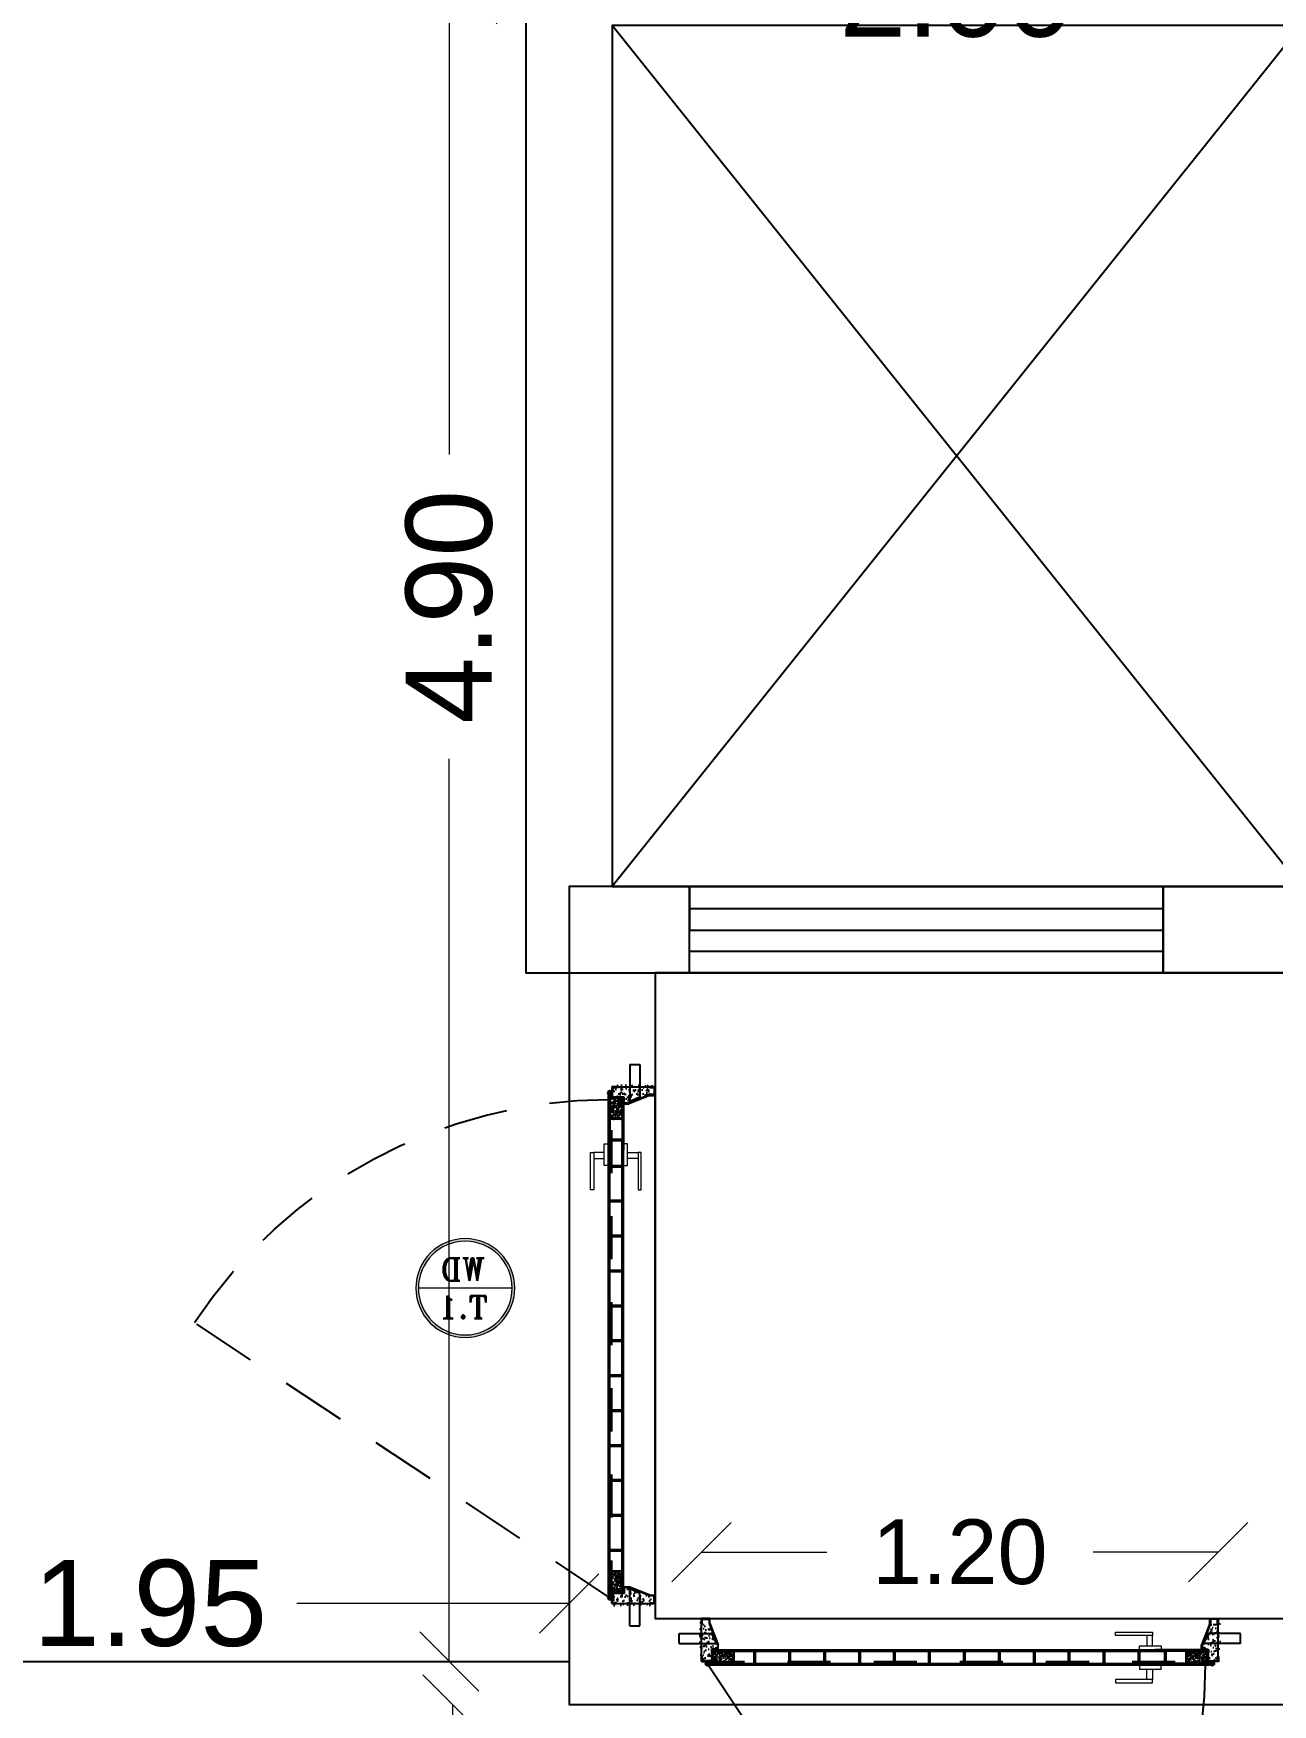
# Model space of a CAD drawing. Header units: metres. Extents: x -355 to 973, y -73 to 238.
# Drawn here: x -276.839 to -273.961, y 109.686 to 113.568 of the extents above; entities that cross this region are included whole.
import ezdxf
from ezdxf.enums import TextEntityAlignment as Align

# ---------------------------------------------------------------- set-up
doc = ezdxf.new("R2010")
doc.units = ezdxf.units.M
doc.header["$LTSCALE"] = 3
doc.header["$MEASUREMENT"] = 0
for name, pattern in [('1', [30, 6, 6, 6, 6, 6]), ('ACAD_ISO02W100', [15, 12, -3]), ('HIDDEN2', [0.1875, 0.125, -0.0625])]:
    doc.linetypes.add(name, pattern=pattern)
doc.layers.add('05', color=21, linetype='Continuous', lineweight=5)
for name, color, linetype in [('4', 4, 'ACAD_ISO02W100'), ('A-FALSE-25-Knuf', 2, 'Continuous'), ('D-Hatch', 3, 'Continuous'), ('Ditail', 1, 'Continuous')]:
    doc.layers.add(name, color=color, linetype=linetype)
doc.styles.add('ROMANT', font='romant')
doc.styles.get("Standard").update_dxf_attribs({"font": 'arial.ttf'})
doc.dimstyles.new('ahmad', dxfattribs={"dimtxt": 0.2, "dimasz": 0.1375, "dimexe": 0, "dimexo": 0.0625, "dimgap": 0.09, "dimtad": 0, "dimzin": 0, "dimdsep": 46, "dimtxsty": 'Standard', "dimblk": 'OBLIQUE', "dimcen": 0.09, "dimclrd": 245, "dimclrt": 61, "dimadec": 0, "dimazin": 0, "dimtfac": 1, "dimtofl": 0, "dimtmove": 0, "dimatfit": 3, "dimldrblk": 'OBLIQUE', "dimfxl": 0, "dimfxlon": 1, "dimtolj": 1, "dimtzin": 0, "dimlwd": 13, "dimarcsym": 0})
pattern_1 = [(52.5, (36.3475943, -165.330167), (0.00764710387, -0.0002500056), [0, -0.0060325174, 0, -0.00674689445, 0, -0.00644923734]), (82.5, (36.347594, -165.330167), (0.0112004245, 0.0070238215), [0, -0.00325438438, 0, -0.00543720317, 0, -0.00208359976]), (122.5, (36.347594, -165.335048), (2.245608e-05, 0.0123592914), [0, -0.00198438072, 0, -0.0071437706, 0, -0.00932658938]), (132.5, (36.347594, -165.335048), (0.0034832807, 0.011930604), [0, -0.00099219036, 0, -0.0046831385, 0, -0.00535782794])]
pattern_2 = [(307.5, (36.3475943, 62.4928517), (0.00764710387, 0.0002500056), [0, -0.0060325174, 0, -0.00674689445, 0, -0.00644923734]), (277.5, (36.347594, 62.492852), (0.0112004245, -0.0070238215), [0, -0.00325438438, 0, -0.00543720317, 0, -0.00208359976]), (237.5, (36.347594, 62.497733), (2.245608e-05, -0.0123592914), [0, -0.00198438072, 0, -0.0071437706, 0, -0.00932658938]), (227.5, (36.347594, 62.497733), (0.0034832807, -0.011930604), [0, -0.00099219036, 0, -0.0046831385, 0, -0.00535782794])]

# ---------------------------------------------------------------- blocks, each defined once
blk = doc.blocks.new('tyhtfy')
at = {"layer": '4', "linetype": '1'}
for points in [[(265.7045, 186.374), (265.7045, 184.474), (263.8045, 184.474), (263.8045, 186.374)], [(265.5045, 186.174), (265.5045, 184.674), (264.0045, 184.674), (264.0045, 186.174)]]:
    blk.add_lwpolyline(points, close=True, dxfattribs=at)
blk = doc.blocks.new('tyhhy')
at = {"layer": '4', "linetype": '1'}
for p, q in [((265.8089, 183.09), (263.8089, 181.49)), ((263.8089, 181.49), (263.8089, 183.09)), ((263.8089, 183.09), (265.8089, 181.49))]:
    blk.add_line(p, q, dxfattribs=at)
for points in [[(266.0089, 183.29), (266.0089, 181.29), (263.6089, 181.29), (263.6089, 183.29)], [(265.8089, 183.09), (265.8089, 181.49), (263.8089, 181.49), (263.8089, 183.09)]]:
    blk.add_lwpolyline(points, close=True, dxfattribs=at)
blk = doc.blocks.new('_Oblique')
at = {"color": 0, "linetype": 'ByBlock', "lineweight": -2}
blk.add_line((-0.5, -0.5), (0.5, 0.5), dxfattribs=at)
blk = doc.blocks.new('*D64')
at = {"color": 245, "lineweight": 13, "transparency": 16777216}
for p, q in [((68.5961, -50.8187), (68.5961, -51.1094)), ((68.5961, -52.0187), (68.5961, -51.7279))]:
    blk.add_line(p, q, dxfattribs=at)
at = {"layer": 'Defpoints', "color": 0, "transparency": 16777216}
for p in [(68.5961, -50.8187), (68.75, -50.8187), (68.75, -52.0187)]:
    blk.add_point(p, dxfattribs=at)
at = {"color": 245, "lineweight": 13, "transparency": 16777216, "xscale": 0.1375, "yscale": 0.1375, "zscale": 0.1375}
for p, rotation in [((68.5961, -50.8187), 90), ((68.5961, -52.0187), 270)]:
    blk.add_blockref('_Oblique', p, dxfattribs=dict(at, rotation=rotation))
at = {"color": 61, "transparency": 16777216, "insert": (68.5961, -51.4187), "char_height": 0.15, "attachment_point": 5, "rotation": 90}
blk.add_mtext('\\A1;1.20', dxfattribs=at)
blk = doc.blocks.new('dfdfd')
at = {"layer": '05'}
h = blk.add_hatch(color=217, dxfattribs=at)
h.paths.add_polyline_path([(118.6063, 35.5104, 1), (118.8358, 35.5104, 1)])
h.paths.add_polyline_path([(118.8298, 35.5104, 1), (118.6123, 35.5104, 1)], flags=16)
at = {"layer": '05', "color": 217}
blk.add_line((118.6123, 35.5104), (118.8298, 35.5104), dxfattribs=at)
for radius in [0.1148, 0.1088]:
    blk.add_circle((118.7211, 35.5104), radius, dxfattribs=at)
blk = doc.blocks.new('*D592')
at = {"color": 245, "lineweight": 13, "transparency": 16777216}
for p, q in [((-275.6953, 113.6591), (-275.0462, 113.6591)), ((-273.6949, 113.6591), (-274.344, 113.6591))]:
    blk.add_line(p, q, dxfattribs=at)
at = {"layer": 'Defpoints', "color": 0, "transparency": 16777216}
for p in [(-275.6953, 113.7882), (-273.6949, 113.7861), (-273.6949, 113.6591)]:
    blk.add_point(p, dxfattribs=at)
at = {"color": 245, "lineweight": 13, "transparency": 16777216, "xscale": 0.1375, "yscale": 0.1375, "zscale": 0.1375, "rotation": 180}
blk.add_blockref('_Oblique', (-275.6953, 113.6591), dxfattribs=at)
at = {"color": 245, "lineweight": 13, "transparency": 16777216, "xscale": 0.1375, "yscale": 0.1375, "zscale": 0.1375}
blk.add_blockref('_Oblique', (-273.6949, 113.6591), dxfattribs=at)
at = {"color": 61, "transparency": 16777216, "insert": (-274.6951, 113.6591), "char_height": 0.2, "attachment_point": 5}
blk.add_mtext('\\A1;2.00', dxfattribs=at)
blk = doc.blocks.new('*D586')
at = {"color": 245, "lineweight": 13, "transparency": 16777216}
for p, q in [((-275.8729, 114.6861), (-275.8729, 112.5896)), ((-275.8729, 109.7861), (-275.8729, 111.8827))]:
    blk.add_line(p, q, dxfattribs=at)
at = {"layer": 'Defpoints', "color": 0, "transparency": 16777216}
for p in [(-275.6953, 114.6861), (-275.8729, 109.7861), (-275.6953, 109.7861)]:
    blk.add_point(p, dxfattribs=at)
at = {"color": 245, "lineweight": 13, "transparency": 16777216, "xscale": 0.1375, "yscale": 0.1375, "zscale": 0.1375}
for p, rotation in [((-275.8729, 114.6861), 90), ((-275.8729, 109.7861), 270)]:
    blk.add_blockref('_Oblique', p, dxfattribs=dict(at, rotation=rotation))
at = {"color": 61, "transparency": 16777216, "insert": (-275.8729, 112.2361), "char_height": 0.2, "attachment_point": 5, "rotation": 90}
blk.add_mtext('\\A1;4.90', dxfattribs=at)
blk = doc.blocks.new('*D926')
at = {"color": 245, "lineweight": 13, "transparency": 16777216}
for p, q in [((-277.5407, 109.9209), (-276.9088, 109.9209)), ((-275.5947, 109.9209), (-276.2266, 109.9209))]:
    blk.add_line(p, q, dxfattribs=at)
at = {"layer": 'Defpoints', "color": 0, "transparency": 16777216}
for p in [(-275.5947, 109.9209), (-277.5407, 109.7861), (-275.5947, 109.7861)]:
    blk.add_point(p, dxfattribs=at)
at = {"color": 245, "lineweight": 13, "transparency": 16777216, "xscale": 0.1375, "yscale": 0.1375, "zscale": 0.1375, "rotation": 180}
blk.add_blockref('_Oblique', (-277.5407, 109.9209), dxfattribs=at)
at = {"color": 245, "lineweight": 13, "transparency": 16777216, "xscale": 0.1375, "yscale": 0.1375, "zscale": 0.1375}
blk.add_blockref('_Oblique', (-275.5947, 109.9209), dxfattribs=at)
at = {"color": 61, "transparency": 16777216, "insert": (-276.5677, 109.9209), "char_height": 0.2, "attachment_point": 5}
blk.add_mtext('\\A1;1.95', dxfattribs=at)
blk = doc.blocks.new('*D930')
at = {"color": 245, "lineweight": 13, "transparency": 16777216}
for p, q in [((-275.8655, 109.6861), (-275.8655, 106.4347)), ((-275.8655, 102.4861), (-275.8655, 105.7375))]:
    blk.add_line(p, q, dxfattribs=at)
at = {"layer": 'Defpoints', "color": 0, "transparency": 16777216}
for p in [(-275.8655, 109.6861), (-274.6447, 109.6861), (-274.6407, 102.4861)]:
    blk.add_point(p, dxfattribs=at)
at = {"color": 245, "lineweight": 13, "transparency": 16777216, "xscale": 0.1375, "yscale": 0.1375, "zscale": 0.1375}
for p, rotation in [((-275.8655, 109.6861), 90), ((-275.8655, 102.4861), 270)]:
    blk.add_blockref('_Oblique', p, dxfattribs=dict(at, rotation=rotation))
at = {"color": 61, "transparency": 16777216, "insert": (-275.8655, 106.0861), "char_height": 0.2, "attachment_point": 5, "rotation": 90}
blk.add_mtext('\\A1;7.20', dxfattribs=at)
blk = doc.blocks.new('SSDSSS')
at = {"layer": 'D-Hatch', "linetype": 'Continuous', "ltscale": 0.1}
h = blk.add_hatch(dxfattribs=at)
h.set_pattern_fill('AR-SAND', color=2, scale=0.0003125, style=0)
h.set_pattern_definition([(307.5, (36.347594, 62.492852), (0.0152942077, 0.0005000112), [0, -0.0120650348, 0, -0.0134937889, 0, -0.0128984747]), (277.5, (36.347594, 62.492852), (0.022400849, -0.014047643), [0, -0.0065087688, 0, -0.0108744063, 0, -0.0041671995]), (237.5, (36.347594, 62.502615), (4.49122e-05, -0.0247185828), [0, -0.0039687614, 0, -0.0142875412, 0, -0.0186531788]), (227.5, (36.347594, 62.502615), (0.0069665614, -0.023861208), [0, -0.0019843807, 0, -0.009366277, 0, -0.0107156559])])
h.paths.add_polyline_path([(68.8211, -50.8562), (68.8211, -50.8421), (68.8485, -50.8421), (68.8485, -50.8202), (68.8383, -50.8202), (68.8383, -50.8187), (68.85, -50.8187), (68.85, -50.8141), (68.7563, -50.8141), (68.7563, -50.8187), (68.768, -50.8187), (68.768, -50.8202), (68.7578, -50.8202), (68.7578, -50.8366), (68.7683, -50.8366), (68.811, -50.8562)])
at = {"layer": 'D-Hatch'}
h = blk.add_hatch(dxfattribs=at)
h.set_pattern_fill('AR-SAND', color=1, scale=0.00015625, style=0)
h.set_pattern_definition(pattern_2)
edge = h.paths.add_edge_path()
edge.add_spline(control_points=[(68.8307, -50.8737), (68.8307, -50.8749), (68.8305, -50.8769), (68.831, -50.881), (68.8313, -50.883), (68.8338, -50.8871), (68.8355, -50.8885), (68.8383, -50.8903), (68.8396, -50.8909), (68.8422, -50.892), (68.8434, -50.8925), (68.8443, -50.893), (68.8445, -50.8931), (68.8449, -50.8936)], knot_values=[0.207475, 0.207475, 0.207475, 0.207475, 0.265787, 0.265787, 0.301433, 0.301433, 0.33708, 0.33708, 0.372726, 0.372726, 0.426688, 0.426688, 0.476539, 0.476539, 0.476539, 0.476539], degree=3, periodic=0)
edge.add_line((68.8449, -50.8936), (68.8542, -50.8936))
edge.add_line((68.8542, -50.8936), (68.8542, -50.8935))
edge.add_spline(control_points=[(68.8542, -50.8935), (68.8525, -50.8907), (68.8492, -50.8849), (68.836, -50.883), (68.8411, -50.8672), (68.8317, -50.8657), (68.8269, -50.865)], knot_values=[0.000761, 0.000761, 0.000761, 0.000761, 0.123708, 0.252477, 0.399323, 0.554146, 0.554146, 0.554146, 0.554146], degree=3, periodic=0)
edge.add_line((68.8269, -50.865), (68.8269, -50.8729))
edge.add_spline(control_points=[(68.8269, -50.8729), (68.8285, -50.8732), (68.8298, -50.8734), (68.8307, -50.8737)], knot_values=[0.013549, 0.013549, 0.013549, 0.013549, 0.067873, 0.067873, 0.067873, 0.067873], degree=3, periodic=0)
edge = h.paths.add_edge_path(flags=16)
edge.add_spline(control_points=[(68.8449, -50.8936), (68.8445, -50.8931), (68.8443, -50.893), (68.8434, -50.8925), (68.8422, -50.892), (68.8396, -50.8909), (68.8383, -50.8903), (68.8355, -50.8885), (68.8338, -50.8871), (68.8313, -50.883), (68.831, -50.881), (68.8305, -50.8769), (68.8307, -50.8749), (68.8307, -50.8737)], knot_values=[0.207475, 0.207475, 0.207475, 0.207475, 0.257327, 0.257327, 0.311288, 0.311288, 0.346935, 0.346935, 0.382581, 0.382581, 0.418228, 0.418228, 0.476539, 0.476539, 0.476539, 0.476539], degree=3, periodic=0)
edge.add_spline(control_points=[(68.8307, -50.8737), (68.8298, -50.8734), (68.8285, -50.8732), (68.8269, -50.8729)], knot_values=[0.013549, 0.013549, 0.013549, 0.013549, 0.067873, 0.067873, 0.067873, 0.067873], degree=3, periodic=0)
edge.add_line((68.8269, -50.8729), (68.8269, -50.8905))
edge.add_spline(control_points=[(68.8269, -50.8905), (68.8275, -50.8915), (68.8282, -50.8923), (68.8291, -50.8932), (68.8293, -50.8934), (68.8295, -50.8936)], knot_values=[0.30723, 0.30723, 0.30723, 0.30723, 0.317654, 0.317654, 0.320823, 0.320823, 0.320823, 0.320823], degree=3, periodic=0)
edge.add_line((68.8295, -50.8936), (68.8449, -50.8936))
edge = h.paths.add_edge_path()
edge.add_spline(control_points=[(68.8295, -50.8936), (68.8293, -50.8934), (68.8291, -50.8932), (68.8282, -50.8923), (68.8275, -50.8915), (68.8269, -50.8905)], knot_values=[0.30723, 0.30723, 0.30723, 0.30723, 0.310399, 0.310399, 0.320823, 0.320823, 0.320823, 0.320823], degree=3, periodic=0)
edge.add_line((68.8269, -50.8905), (68.8269, -50.8936))
edge.add_line((68.8269, -50.8936), (68.8295, -50.8936))
edge = h.paths.add_edge_path()
edge.add_spline(control_points=[(68.8542, -50.8482), (68.8536, -50.8479), (68.853, -50.8477), (68.8498, -50.8466), (68.8479, -50.8465), (68.8441, -50.8463), (68.843, -50.8464), (68.8419, -50.8465)], knot_values=[0.248364, 0.248364, 0.248364, 0.248364, 0.25388, 0.25388, 0.279204, 0.279204, 0.314112, 0.314112, 0.314112, 0.314112], degree=3, periodic=0)
edge.add_spline(control_points=[(68.8419, -50.8465), (68.8416, -50.8461), (68.8413, -50.8456), (68.841, -50.8451)], knot_values=[0.024585, 0.024585, 0.024585, 0.024585, 0.051488, 0.051488, 0.051488, 0.051488], degree=3, periodic=0)
edge.add_line((68.841, -50.8451), (68.8294, -50.8451))
edge.add_spline(control_points=[(68.8294, -50.8451), (68.8313, -50.8479), (68.8328, -50.8501), (68.8346, -50.8516), (68.8348, -50.8517), (68.8357, -50.8518), (68.8377, -50.8516), (68.8417, -50.8515), (68.8432, -50.8515), (68.8467, -50.8524), (68.8487, -50.8533), (68.8516, -50.8562), (68.8524, -50.8578), (68.8533, -50.8605), (68.8535, -50.8616), (68.854, -50.8653), (68.8539, -50.8673), (68.8541, -50.8693), (68.8541, -50.8697), (68.8542, -50.8699)], knot_values=[0, 0, 0, 0, 0.11577, 0.11577, 0.192459, 0.192459, 0.269149, 0.269149, 0.304241, 0.304241, 0.331039, 0.331039, 0.357837, 0.357837, 0.384634, 0.384634, 0.451421, 0.451421, 0.47355, 0.47355, 0.47355, 0.47355], degree=3, periodic=0)
edge.add_line((68.8542, -50.8699), (68.8542, -50.8482))
edge = h.paths.add_edge_path()
edge.add_line((68.8508, -50.8451), (68.841, -50.8451))
edge.add_spline(control_points=[(68.841, -50.8451), (68.8413, -50.8456), (68.8416, -50.8461), (68.8419, -50.8465)], knot_values=[0.024585, 0.024585, 0.024585, 0.024585, 0.051488, 0.051488, 0.051488, 0.051488], degree=3, periodic=0)
edge.add_spline(control_points=[(68.8419, -50.8465), (68.843, -50.8464), (68.8441, -50.8463), (68.8479, -50.8465), (68.8498, -50.8466), (68.853, -50.8477), (68.8536, -50.8479), (68.8542, -50.8482)], knot_values=[0.248364, 0.248364, 0.248364, 0.248364, 0.283272, 0.283272, 0.308596, 0.308596, 0.314112, 0.314112, 0.314112, 0.314112], degree=3, periodic=0)
edge.add_line((68.8542, -50.8482), (68.8542, -50.8389))
edge.add_line((68.8542, -50.8389), (68.8508, -50.8389))
edge.add_line((68.8508, -50.8389), (68.8508, -50.8451))
h = blk.add_hatch(dxfattribs=at)
h.set_pattern_fill('AR-SAND', color=1, scale=0.00015625, style=0)
h.set_pattern_definition(pattern_2)
edge = h.paths.add_edge_path()
edge.add_spline(control_points=[(68.8542, -50.8935), (68.8525, -50.8907), (68.8492, -50.8849), (68.836, -50.883), (68.8411, -50.8672), (68.8317, -50.8657), (68.8269, -50.865)], knot_values=[0.000761, 0.000761, 0.000761, 0.000761, 0.123708, 0.252477, 0.399323, 0.554146, 0.554146, 0.554146, 0.554146], degree=3, periodic=0)
edge.add_line((68.8542, -50.8935), (68.8542, -50.8699))
edge.add_spline(control_points=[(68.8542, -50.8699), (68.8541, -50.8697), (68.8541, -50.8693), (68.8539, -50.8673), (68.854, -50.8653), (68.8535, -50.8616), (68.8533, -50.8605), (68.8524, -50.8578), (68.8516, -50.8562), (68.8487, -50.8533), (68.8467, -50.8524), (68.8432, -50.8515), (68.8417, -50.8515), (68.8377, -50.8516), (68.8357, -50.8518), (68.8348, -50.8517), (68.8346, -50.8516), (68.8328, -50.8501), (68.8313, -50.8479), (68.8294, -50.8451)], knot_values=[0, 0, 0, 0, 0.022129, 0.022129, 0.088916, 0.088916, 0.115714, 0.115714, 0.142512, 0.142512, 0.169309, 0.169309, 0.204402, 0.204402, 0.281091, 0.281091, 0.35778, 0.35778, 0.47355, 0.47355, 0.47355, 0.47355], degree=3, periodic=0)
edge.add_line((68.8294, -50.8451), (68.8269, -50.8451))
edge.add_line((68.8269, -50.8451), (68.8269, -50.865))
h = blk.add_hatch(dxfattribs=at)
h.set_pattern_fill('AR-SAND', color=1, scale=0.00015625, style=0)
h.set_pattern_definition(pattern_1)
edge = h.paths.add_edge_path()
edge.add_spline(control_points=[(68.8307, -51.9636), (68.8307, -51.9624), (68.8305, -51.9605), (68.831, -51.9563), (68.8313, -51.9543), (68.8338, -51.9502), (68.8355, -51.9488), (68.8383, -51.947), (68.8396, -51.9464), (68.8422, -51.9453), (68.8434, -51.9449), (68.8443, -51.9444), (68.8445, -51.9442), (68.8449, -51.9437)], knot_values=[0.207475, 0.207475, 0.207475, 0.207475, 0.265787, 0.265787, 0.301433, 0.301433, 0.33708, 0.33708, 0.372726, 0.372726, 0.426688, 0.426688, 0.476539, 0.476539, 0.476539, 0.476539], degree=3, periodic=0)
edge.add_line((68.8449, -51.9437), (68.8542, -51.9437))
edge.add_line((68.8542, -51.9437), (68.8542, -51.9438))
edge.add_spline(control_points=[(68.8542, -51.9438), (68.8525, -51.9466), (68.8492, -51.9524), (68.836, -51.9543), (68.8411, -51.9701), (68.8317, -51.9716), (68.8269, -51.9723)], knot_values=[0.000761, 0.000761, 0.000761, 0.000761, 0.123708, 0.252477, 0.399323, 0.554146, 0.554146, 0.554146, 0.554146], degree=3, periodic=0)
edge.add_line((68.8269, -51.9723), (68.8269, -51.9644))
edge.add_spline(control_points=[(68.8269, -51.9644), (68.8285, -51.9642), (68.8298, -51.9639), (68.8307, -51.9636)], knot_values=[0.013549, 0.013549, 0.013549, 0.013549, 0.067873, 0.067873, 0.067873, 0.067873], degree=3, periodic=0)
edge = h.paths.add_edge_path(flags=16)
edge.add_spline(control_points=[(68.8449, -51.9437), (68.8445, -51.9442), (68.8443, -51.9444), (68.8434, -51.9449), (68.8422, -51.9453), (68.8396, -51.9464), (68.8383, -51.947), (68.8355, -51.9488), (68.8338, -51.9502), (68.8313, -51.9543), (68.831, -51.9563), (68.8305, -51.9605), (68.8307, -51.9624), (68.8307, -51.9636)], knot_values=[0.207475, 0.207475, 0.207475, 0.207475, 0.257327, 0.257327, 0.311288, 0.311288, 0.346935, 0.346935, 0.382581, 0.382581, 0.418228, 0.418228, 0.476539, 0.476539, 0.476539, 0.476539], degree=3, periodic=0)
edge.add_spline(control_points=[(68.8307, -51.9636), (68.8298, -51.9639), (68.8285, -51.9642), (68.8269, -51.9644)], knot_values=[0.013549, 0.013549, 0.013549, 0.013549, 0.067873, 0.067873, 0.067873, 0.067873], degree=3, periodic=0)
edge.add_line((68.8269, -51.9644), (68.8269, -51.9468))
edge.add_spline(control_points=[(68.8269, -51.9468), (68.8275, -51.9459), (68.8282, -51.945), (68.8291, -51.9441), (68.8293, -51.9439), (68.8295, -51.9437)], knot_values=[0.30723, 0.30723, 0.30723, 0.30723, 0.317654, 0.317654, 0.320823, 0.320823, 0.320823, 0.320823], degree=3, periodic=0)
edge.add_line((68.8295, -51.9437), (68.8449, -51.9437))
edge = h.paths.add_edge_path()
edge.add_spline(control_points=[(68.8295, -51.9437), (68.8293, -51.9439), (68.8291, -51.9441), (68.8282, -51.945), (68.8275, -51.9459), (68.8269, -51.9468)], knot_values=[0.30723, 0.30723, 0.30723, 0.30723, 0.310399, 0.310399, 0.320823, 0.320823, 0.320823, 0.320823], degree=3, periodic=0)
edge.add_line((68.8269, -51.9468), (68.8269, -51.9437))
edge.add_line((68.8269, -51.9437), (68.8295, -51.9437))
edge = h.paths.add_edge_path()
edge.add_spline(control_points=[(68.8542, -51.9891), (68.8536, -51.9894), (68.853, -51.9896), (68.8498, -51.9907), (68.8479, -51.9909), (68.8441, -51.991), (68.843, -51.9909), (68.8419, -51.9908)], knot_values=[0.248364, 0.248364, 0.248364, 0.248364, 0.25388, 0.25388, 0.279204, 0.279204, 0.314112, 0.314112, 0.314112, 0.314112], degree=3, periodic=0)
edge.add_spline(control_points=[(68.8419, -51.9908), (68.8416, -51.9912), (68.8413, -51.9917), (68.841, -51.9922)], knot_values=[0.024585, 0.024585, 0.024585, 0.024585, 0.051488, 0.051488, 0.051488, 0.051488], degree=3, periodic=0)
edge.add_line((68.841, -51.9922), (68.8294, -51.9922))
edge.add_spline(control_points=[(68.8294, -51.9922), (68.8313, -51.9894), (68.8328, -51.9872), (68.8346, -51.9857), (68.8348, -51.9856), (68.8357, -51.9855), (68.8377, -51.9857), (68.8417, -51.9858), (68.8432, -51.9858), (68.8467, -51.9849), (68.8487, -51.984), (68.8516, -51.9811), (68.8524, -51.9795), (68.8533, -51.9769), (68.8535, -51.9757), (68.854, -51.9721), (68.8539, -51.97), (68.8541, -51.9681), (68.8541, -51.9677), (68.8542, -51.9674)], knot_values=[0, 0, 0, 0, 0.11577, 0.11577, 0.192459, 0.192459, 0.269149, 0.269149, 0.304241, 0.304241, 0.331039, 0.331039, 0.357837, 0.357837, 0.384634, 0.384634, 0.451421, 0.451421, 0.47355, 0.47355, 0.47355, 0.47355], degree=3, periodic=0)
edge.add_line((68.8542, -51.9674), (68.8542, -51.9891))
edge = h.paths.add_edge_path()
edge.add_line((68.8508, -51.9922), (68.841, -51.9922))
edge.add_spline(control_points=[(68.841, -51.9922), (68.8413, -51.9917), (68.8416, -51.9912), (68.8419, -51.9908)], knot_values=[0.024585, 0.024585, 0.024585, 0.024585, 0.051488, 0.051488, 0.051488, 0.051488], degree=3, periodic=0)
edge.add_spline(control_points=[(68.8419, -51.9908), (68.843, -51.9909), (68.8441, -51.991), (68.8479, -51.9909), (68.8498, -51.9907), (68.853, -51.9896), (68.8536, -51.9894), (68.8542, -51.9891)], knot_values=[0.248364, 0.248364, 0.248364, 0.248364, 0.283272, 0.283272, 0.308596, 0.308596, 0.314112, 0.314112, 0.314112, 0.314112], degree=3, periodic=0)
edge.add_line((68.8542, -51.9891), (68.8542, -51.9984))
edge.add_line((68.8542, -51.9984), (68.8508, -51.9984))
edge.add_line((68.8508, -51.9984), (68.8508, -51.9922))
h = blk.add_hatch(dxfattribs=at)
h.set_pattern_fill('AR-SAND', color=1, scale=0.00015625, style=0)
h.set_pattern_definition(pattern_1)
edge = h.paths.add_edge_path()
edge.add_spline(control_points=[(68.8542, -51.9438), (68.8525, -51.9466), (68.8492, -51.9524), (68.836, -51.9543), (68.8411, -51.9701), (68.8317, -51.9716), (68.8269, -51.9723)], knot_values=[0.000761, 0.000761, 0.000761, 0.000761, 0.123708, 0.252477, 0.399323, 0.554146, 0.554146, 0.554146, 0.554146], degree=3, periodic=0)
edge.add_line((68.8542, -51.9438), (68.8542, -51.9674))
edge.add_spline(control_points=[(68.8542, -51.9674), (68.8541, -51.9677), (68.8541, -51.9681), (68.8539, -51.97), (68.854, -51.9721), (68.8535, -51.9757), (68.8533, -51.9769), (68.8524, -51.9795), (68.8516, -51.9811), (68.8487, -51.984), (68.8467, -51.9849), (68.8432, -51.9858), (68.8417, -51.9858), (68.8377, -51.9857), (68.8357, -51.9855), (68.8348, -51.9856), (68.8346, -51.9857), (68.8328, -51.9872), (68.8313, -51.9894), (68.8294, -51.9922)], knot_values=[0, 0, 0, 0, 0.022129, 0.022129, 0.088916, 0.088916, 0.115714, 0.115714, 0.142512, 0.142512, 0.169309, 0.169309, 0.204402, 0.204402, 0.281091, 0.281091, 0.35778, 0.35778, 0.47355, 0.47355, 0.47355, 0.47355], degree=3, periodic=0)
edge.add_line((68.8294, -51.9922), (68.8269, -51.9922))
edge.add_line((68.8269, -51.9922), (68.8269, -51.9723))
at = {"layer": 'D-Hatch', "linetype": 'Continuous', "ltscale": 0.1}
h = blk.add_hatch(dxfattribs=at)
h.set_pattern_fill('AR-SAND', color=2, scale=0.0003125, style=0)
h.set_pattern_definition([(52.5, (36.347594, -165.330167), (0.0152942077, -0.0005000112), [0, -0.0120650348, 0, -0.0134937889, 0, -0.0128984747]), (82.5, (36.347594, -165.330167), (0.022400849, 0.014047643), [0, -0.0065087688, 0, -0.0108744063, 0, -0.0041671995]), (122.5, (36.347594, -165.33993), (4.49122e-05, 0.0247185828), [0, -0.0039687614, 0, -0.0142875412, 0, -0.0186531788]), (132.5, (36.347594, -165.33993), (0.0069665614, 0.023861208), [0, -0.0019843807, 0, -0.009366277, 0, -0.0107156559])])
h.paths.add_polyline_path([(68.8211, -51.9812), (68.8211, -51.9952), (68.8485, -51.9952), (68.8485, -52.0171), (68.8383, -52.0171), (68.8383, -52.0187), (68.85, -52.0187), (68.85, -52.0232), (68.7563, -52.0232), (68.7563, -52.0187), (68.768, -52.0187), (68.768, -52.0171), (68.7578, -52.0171), (68.7578, -52.0007), (68.7683, -52.0007), (68.811, -51.9812)])
blk.add_line((68.75, -52.0187), (68.75, -50.8187))
at = {"layer": '05', "lineweight": 5}
for points in [[(68.8232, -50.9509), (68.8232, -51.0014), (68.8134, -51.0014), (68.8134, -50.9509)], [(68.8581, -50.9509), (68.8581, -51.0014), (68.8678, -51.0014), (68.8678, -50.9509)], [(68.7893, -50.9713), (68.7893, -51.0573), (68.7819, -51.0573), (68.7819, -50.9713)], [(68.8134, -50.9845), (68.8134, -50.9713), (68.7893, -50.9713), (68.7893, -50.9845)], [(68.8678, -50.9845), (68.8678, -50.9713), (68.892, -50.9713), (68.892, -50.9845)], [(68.892, -50.9713), (68.892, -51.0573), (68.8993, -51.0573), (68.8993, -50.9713)]]:
    blk.add_lwpolyline(points, close=True, dxfattribs=at)
at = {"layer": 'D-Hatch', "color": 1}
for points, knots in [([(68.8268, -50.852), (68.8299, -50.8568), (68.835, -50.8646), (68.8525, -50.8594), (68.8485, -50.8745), (68.853, -50.8789), (68.8541, -50.88)], [0, 0, 0, 0, 0.01533432, 0.02528954, 0.03921471, 0.04393143, 0.04393143, 0.04393143, 0.04393143]), ([(68.8294, -50.8451), (68.8313, -50.8479), (68.8328, -50.8501), (68.8346, -50.8516), (68.8348, -50.8517), (68.8357, -50.8518), (68.8377, -50.8516), (68.8417, -50.8515), (68.8432, -50.8515), (68.8467, -50.8524), (68.8487, -50.8533), (68.8516, -50.8562), (68.8524, -50.8578), (68.8533, -50.8605), (68.8535, -50.8616), (68.854, -50.8653), (68.8539, -50.8673), (68.8541, -50.8693), (68.8541, -50.8697), (68.8542, -50.8699)], [0, 0, 0, 0, 0.1157703, 0.1157703, 0.1924595, 0.1924595, 0.2691487, 0.2691487, 0.3042411, 0.3042411, 0.3310389, 0.3310389, 0.3578367, 0.3578367, 0.3846345, 0.3846345, 0.4514214, 0.4514214, 0.4735504, 0.4735504, 0.4735504, 0.4735504]), ([(68.8419, -50.8465), (68.843, -50.8464), (68.8441, -50.8463), (68.8479, -50.8465), (68.8498, -50.8466), (68.853, -50.8477), (68.8536, -50.8479), (68.8542, -50.8482)], [0.24836379, 0.24836379, 0.24836379, 0.24836379, 0.28327178, 0.28327178, 0.30859615, 0.30859615, 0.31411226, 0.31411226, 0.31411226, 0.31411226]), ([(68.8269, -50.865), (68.8317, -50.8657), (68.8411, -50.8672), (68.836, -50.883), (68.8492, -50.8849), (68.8525, -50.8907), (68.8542, -50.8935)], [0.0007611, 0.0007611, 0.0007611, 0.0007611, 0.1555834, 0.3024294, 0.4311984, 0.5541457, 0.5541457, 0.5541457, 0.5541457]), ([(68.8269, -50.8905), (68.8275, -50.8915), (68.8282, -50.8923), (68.8291, -50.8932), (68.8293, -50.8934), (68.8295, -50.8936)], [0.30722961, 0.30722961, 0.30722961, 0.30722961, 0.31765441, 0.31765441, 0.32082332, 0.32082332, 0.32082332, 0.32082332]), ([(68.8307, -50.8737), (68.8307, -50.8749), (68.8305, -50.8769), (68.831, -50.881), (68.8313, -50.883), (68.8338, -50.8871), (68.8355, -50.8885), (68.8383, -50.8903), (68.8396, -50.8909), (68.8422, -50.892), (68.8434, -50.8925), (68.8443, -50.893), (68.8445, -50.8931), (68.8449, -50.8936)], [0.2074754, 0.2074754, 0.2074754, 0.2074754, 0.2657866, 0.2657866, 0.3014331, 0.3014331, 0.3370797, 0.3370797, 0.3727263, 0.3727263, 0.4266877, 0.4266877, 0.4765392, 0.4765392, 0.4765392, 0.4765392]), ([(68.8268, -51.9853), (68.8299, -51.9805), (68.835, -51.9727), (68.8525, -51.9779), (68.8485, -51.9628), (68.853, -51.9584), (68.8541, -51.9573)], [0, 0, 0, 0, 0.01533432, 0.02528954, 0.03921471, 0.04393143, 0.04393143, 0.04393143, 0.04393143]), ([(68.8269, -51.9468), (68.8275, -51.9459), (68.8282, -51.945), (68.8291, -51.9441), (68.8293, -51.9439), (68.8295, -51.9437)], [0.30722961, 0.30722961, 0.30722961, 0.30722961, 0.31765441, 0.31765441, 0.32082332, 0.32082332, 0.32082332, 0.32082332]), ([(68.8269, -51.9723), (68.8317, -51.9716), (68.8411, -51.9701), (68.836, -51.9543), (68.8492, -51.9524), (68.8525, -51.9466), (68.8542, -51.9438)], [0.0007611, 0.0007611, 0.0007611, 0.0007611, 0.1555834, 0.3024294, 0.4311984, 0.5541457, 0.5541457, 0.5541457, 0.5541457]), ([(68.8294, -51.9922), (68.8313, -51.9894), (68.8328, -51.9872), (68.8346, -51.9857), (68.8348, -51.9856), (68.8357, -51.9855), (68.8377, -51.9857), (68.8417, -51.9858), (68.8432, -51.9858), (68.8467, -51.9849), (68.8487, -51.984), (68.8516, -51.9811), (68.8524, -51.9795), (68.8533, -51.9769), (68.8535, -51.9757), (68.854, -51.9721), (68.8539, -51.97), (68.8541, -51.9681), (68.8541, -51.9677), (68.8542, -51.9674)], [0, 0, 0, 0, 0.1157703, 0.1157703, 0.1924595, 0.1924595, 0.2691487, 0.2691487, 0.3042411, 0.3042411, 0.3310389, 0.3310389, 0.3578367, 0.3578367, 0.3846345, 0.3846345, 0.4514214, 0.4514214, 0.4735504, 0.4735504, 0.4735504, 0.4735504]), ([(68.8307, -51.9636), (68.8307, -51.9624), (68.8305, -51.9605), (68.831, -51.9563), (68.8313, -51.9543), (68.8338, -51.9502), (68.8355, -51.9488), (68.8383, -51.947), (68.8396, -51.9464), (68.8422, -51.9453), (68.8434, -51.9449), (68.8443, -51.9444), (68.8445, -51.9442), (68.8449, -51.9437)], [0.2074754, 0.2074754, 0.2074754, 0.2074754, 0.2657866, 0.2657866, 0.3014331, 0.3014331, 0.3370797, 0.3370797, 0.3727263, 0.3727263, 0.4266877, 0.4266877, 0.4765392, 0.4765392, 0.4765392, 0.4765392]), ([(68.8419, -51.9908), (68.843, -51.9909), (68.8441, -51.991), (68.8479, -51.9909), (68.8498, -51.9907), (68.853, -51.9896), (68.8536, -51.9894), (68.8542, -51.9891)], [0.24836379, 0.24836379, 0.24836379, 0.24836379, 0.28327178, 0.28327178, 0.30859615, 0.30859615, 0.31411226, 0.31411226, 0.31411226, 0.31411226])]:
    blk.add_open_spline(points, degree=3, knots=knots, dxfattribs=at)
for points in [[(68.841, -50.8451), (68.8413, -50.8456), (68.8416, -50.8461), (68.8419, -50.8465)], [(68.8269, -50.8729), (68.8285, -50.8732), (68.8298, -50.8734), (68.8307, -50.8737)], [(68.8269, -51.9644), (68.8285, -51.9642), (68.8298, -51.9639), (68.8307, -51.9636)], [(68.841, -51.9922), (68.8413, -51.9917), (68.8416, -51.9912), (68.8419, -51.9908)]]:
    blk.add_open_spline(points, degree=3, dxfattribs=at)
at = {"layer": 'Ditail', "color": 1, "linetype": 'HIDDEN2', "ltscale": 0.1}
for p, q in [((68.7849, -50.7669), (68.7849, -50.8422)), ((68.8083, -50.7669), (68.7849, -50.7669)), ((68.8083, -50.7669), (68.8083, -50.8528)), ((68.7849, -50.8422), (68.8083, -50.8528)), ((68.85, -52.0187), (68.85, -50.8187)), ((68.7849, -51.9951), (68.8083, -51.9845)), ((68.7849, -52.0704), (68.7849, -51.9951)), ((68.8083, -52.0704), (68.8083, -51.9845)), ((68.8083, -52.0704), (68.7849, -52.0704))]:
    blk.add_line(p, q, dxfattribs=at)
at = {"layer": 'Ditail', "color": 3}
for p, q in [((68.75, -50.8382), (68.75, -50.8187)), ((68.75, -50.8187), (68.7617, -50.8187)), ((68.85, -50.8187), (68.75, -50.8187)), ((68.7617, -50.8382), (68.75, -50.8382)), ((68.7617, -50.8202), (68.7516, -50.8202)), ((68.7516, -50.8202), (68.7516, -50.8366)), ((68.7516, -50.8366), (68.7621, -50.8366)), ((68.7617, -50.8187), (68.7617, -50.8202)), ((68.7617, -50.8382), (68.811, -50.8577)), ((68.7621, -50.8366), (68.811, -50.8562)), ((68.8211, -50.8562), (68.8211, -50.8421)), ((68.8211, -50.8421), (68.8485, -50.8421)), ((68.85, -50.8437), (68.8227, -50.8437)), ((68.8227, -50.8437), (68.8227, -50.8577)), ((68.8383, -50.8202), (68.8383, -50.8187)), ((68.8383, -50.8187), (68.85, -50.8187)), ((68.8485, -50.8202), (68.8383, -50.8202)), ((68.8485, -50.8421), (68.8485, -50.8202)), ((68.85, -50.8187), (68.85, -50.8437)), ((68.811, -50.8562), (68.8211, -50.8562)), ((68.8227, -50.8577), (68.811, -50.8577)), ((68.8263, -50.9405), (68.8549, -50.9405)), ((68.8263, -50.9436), (68.8549, -50.9436)), ((68.8263, -51.0016), (68.8549, -51.0016)), ((68.8263, -51.0047), (68.8549, -51.0047)), ((68.8263, -51.0827), (68.8549, -51.0827)), ((68.8263, -51.0858), (68.8549, -51.0858)), ((68.8263, -51.1638), (68.8549, -51.1638)), ((68.8263, -51.1669), (68.8549, -51.1669)), ((68.8263, -51.2449), (68.8549, -51.2449)), ((68.8263, -51.248), (68.8549, -51.248)), ((68.8263, -51.326), (68.8549, -51.326)), ((68.8263, -51.3291), (68.8549, -51.3291)), ((68.8263, -51.4071), (68.8549, -51.4071)), ((68.8263, -51.4102), (68.8549, -51.4102)), ((68.8263, -51.4882), (68.8549, -51.4882)), ((68.8263, -51.4913), (68.8549, -51.4913)), ((68.8263, -51.5693), (68.8549, -51.5693)), ((68.8263, -51.5724), (68.8549, -51.5724)), ((68.8263, -51.6504), (68.8549, -51.6504)), ((68.8263, -51.6535), (68.8549, -51.6535)), ((68.8263, -51.7315), (68.8549, -51.7315)), ((68.8263, -51.7346), (68.8549, -51.7346)), ((68.8263, -51.8126), (68.8549, -51.8126)), ((68.8263, -51.8157), (68.8549, -51.8157)), ((68.8263, -51.8937), (68.8549, -51.8937)), ((68.8263, -51.8968), (68.8549, -51.8968)), ((68.7617, -51.9991), (68.75, -51.9991)), ((68.75, -51.9991), (68.75, -52.0187)), ((68.7516, -52.0171), (68.7516, -52.0007)), ((68.7516, -52.0007), (68.7621, -52.0007)), ((68.7617, -52.0171), (68.7516, -52.0171)), ((68.7617, -51.9991), (68.811, -51.9796)), ((68.7617, -52.0187), (68.7617, -52.0171)), ((68.7621, -52.0007), (68.811, -51.9812)), ((68.8227, -51.9796), (68.811, -51.9796)), ((68.811, -51.9812), (68.8211, -51.9812)), ((68.8211, -51.9812), (68.8211, -51.9952)), ((68.8211, -51.9952), (68.8485, -51.9952)), ((68.8227, -51.9937), (68.8227, -51.9796)), ((68.85, -51.9937), (68.8227, -51.9937)), ((68.8485, -52.0171), (68.8383, -52.0171)), ((68.8383, -52.0171), (68.8383, -52.0187)), ((68.8485, -51.9952), (68.8485, -52.0171)), ((68.85, -52.0187), (68.85, -51.9937)), ((68.75, -52.0187), (68.7617, -52.0187)), ((68.85, -52.0187), (68.75, -52.0187)), ((68.8383, -52.0187), (68.85, -52.0187))]:
    blk.add_line(p, q, dxfattribs=at)
at = {"layer": 'Ditail', "color": 2}
for p, q in [((68.8232, -51.9922), (68.8232, -50.8451)), ((68.8232, -50.8451), (68.8232, -50.9654)), ((68.8232, -50.8451), (68.8263, -50.8451)), ((68.8263, -50.8451), (68.8263, -50.9654)), ((68.8549, -50.8389), (68.8549, -50.9654)), ((68.8549, -50.8389), (68.8581, -50.8389)), ((68.8581, -51.9984), (68.8581, -50.8389)), ((68.8581, -50.8389), (68.8581, -50.9654)), ((68.8263, -51.9922), (68.8263, -50.9436)), ((68.8549, -51.9984), (68.8549, -50.9436)), ((68.8232, -51.9922), (68.8263, -51.9922)), ((68.8549, -51.9984), (68.8581, -51.9984))]:
    blk.add_line(p, q, dxfattribs=at)
at = {"layer": 'Ditail', "color": 1}
for p, q in [((68.824, -51.9922), (68.824, -50.8451)), ((68.824, -50.8451), (68.824, -50.9654)), ((68.8247, -51.9922), (68.8247, -50.8451)), ((68.8247, -50.8451), (68.8247, -50.9654)), ((68.8255, -51.9922), (68.8255, -50.8451)), ((68.8255, -50.8451), (68.8255, -50.9654)), ((68.8557, -51.9984), (68.8557, -50.8389)), ((68.8557, -50.8389), (68.8557, -50.9654)), ((68.8565, -51.9984), (68.8565, -50.8389)), ((68.8565, -50.8389), (68.8565, -50.9654)), ((68.8573, -51.9984), (68.8573, -50.8389)), ((68.8573, -50.8389), (68.8573, -50.9654))]:
    blk.add_line(p, q, dxfattribs=at)
at = {"layer": 'Ditail', "color": 4, "linetype": 'Continuous', "ltscale": 0.1}
for p, q in [((68.8269, -50.8451), (68.8508, -50.8451)), ((68.8269, -50.8451), (68.8269, -50.8936)), ((68.8508, -50.8451), (68.8508, -50.8389)), ((68.8508, -50.8389), (68.8542, -50.8389)), ((68.8542, -50.8389), (68.8542, -50.8936)), ((68.8269, -50.8936), (68.8542, -50.8936)), ((68.8269, -51.9437), (68.8542, -51.9437)), ((68.8269, -51.9922), (68.8269, -51.9437)), ((68.8542, -51.9984), (68.8542, -51.9437)), ((68.8269, -51.9922), (68.8508, -51.9922)), ((68.8508, -51.9922), (68.8508, -51.9984)), ((68.8508, -51.9984), (68.8542, -51.9984))]:
    blk.add_line(p, q, dxfattribs=at)
at = {"layer": 'Ditail', "color": 1, "linetype": 'HIDDEN2', "ltscale": 0.4}
blk.add_line((68.8552, -52.0046), (69.8196, -51.366), dxfattribs=at)
at = {"layer": 'Ditail'}
for centre, radius in [((68.8552, -50.8327), 0.00469), ((68.8552, -50.8327), 0.00234), ((68.8552, -52.0046), 0.00469), ((68.8552, -52.0046), 0.00234)]:
    blk.add_circle(centre, radius, dxfattribs=at)
at = {"layer": 'Ditail', "color": 1, "linetype": 'HIDDEN2', "ltscale": 0.4}
blk.add_arc((68.8552, -52.0046), 1.1567, 33.5104, 89.8577, dxfattribs=at)
at = {"layer": '05'}
blk.add_blockref('dfdfd', (-49.5306, -86.7963), dxfattribs=at)
at = {"layer": 'A-FALSE-25-Knuf', "style": 'ROMANT'}
for s, p in [('WD', (69.1963, -51.269)), ('T.1', (69.1953, -51.3566))]:
    blk.add_text(s, height=0.05253, dxfattribs=at).set_placement(p, align=Align.CENTER)
dim = blk.add_linear_dim(base=(68.5961, -50.8187), p1=(68.75, -52.0187), p2=(68.75, -50.8187), angle=90, dimstyle='ahmad')
dim.commit()
dim.dimension.update_dxf_attribs({"geometry": '*D64', "text_midpoint": (68.5961, -51.4187)})

msp = doc.modelspace()

# ---------------------------------------------------------------- linework, layer by layer
at = {"layer": '4'}
for p, q in [((-275.3149, 111.384), (-275.3149, 111.5861)), ((-275.3149, 111.5861), (-275.3149, 111.4851)), ((-274.2149, 111.4851), (-274.2149, 111.584)), ((-274.2149, 111.584), (-274.2149, 111.3861)), ((-275.3149, 111.4356), (-275.3149, 111.5356)), ((-275.3149, 111.5356), (-274.2149, 111.5356)), ((-275.3149, 111.4851), (-274.2149, 111.4851)), ((-274.2149, 111.3861), (-274.2149, 111.4851)), ((-274.2149, 111.4851), (-274.2149, 111.4356)), ((-274.2149, 111.4356), (-275.3149, 111.4356))]:
    msp.add_line(p, q, dxfattribs=at)
at = {"layer": '4', "color": 0}
msp.add_line((-278.0407, 109.7861), (-275.5953, 109.7861), dxfattribs=at)

# ---------------------------------------------------------------- block references
at = {"layer": '05', "xscale": -1}
msp.add_blockref('SSDSSS', (-206.6453, 161.9395), dxfattribs=at)
at = {"layer": '05', "rotation": 270}
msp.add_blockref('SSDSSS', (-223.2685, 178.6362), dxfattribs=at)
at = {"layer": '4', "linetype": '1', "xscale": -1}
for name, p, rotation in [('tyhhy', (-456.9849, -152.2227), 270.0000000000032), ('tyhtfy', (-539.3992, 296.0601), 180)]:
    msp.add_blockref(name, p, dxfattribs=dict(at, rotation=rotation))

# ---------------------------------------------------------------- dimensions: what is measured, and where the dimension line sits
for base, p1, p2, picture, middle in [((-275.8729, 109.7861), (-275.6953, 114.6861), (-275.6953, 109.7861), '*D586', (-275.8729, 112.2361)), ((-275.8655, 109.6861), (-274.6407, 102.4861), (-274.6447, 109.6861), '*D930', (-275.8655, 106.0861))]:
    dim = msp.add_linear_dim(base=base, p1=p1, p2=p2, angle=90, dimstyle='ahmad')
    dim.commit()
    dim.dimension.update_dxf_attribs({"geometry": picture, "text_midpoint": middle})
for base, p1, p2, picture, middle in [((-273.6949, 113.6591), (-275.6953, 113.7882), (-273.6949, 113.7861), '*D592', (-274.6951, 113.6591)), ((-275.5947, 109.9209), (-277.5407, 109.7861), (-275.5947, 109.7861), '*D926', (-276.5677, 109.9209))]:
    dim = msp.add_linear_dim(base=base, p1=p1, p2=p2, dimstyle='ahmad')
    dim.commit()
    dim.dimension.update_dxf_attribs({"geometry": picture, "text_midpoint": middle})

doc.saveas('drawing.dxf')
